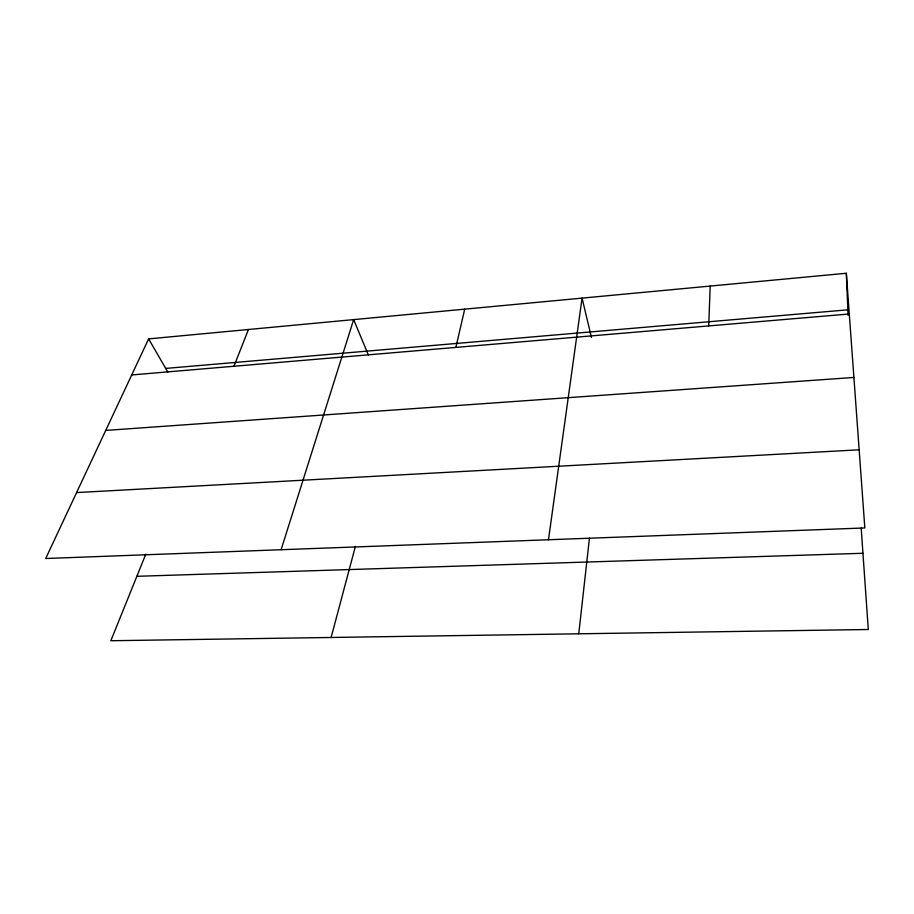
<?xml version="1.0" encoding="UTF-8"?>
<svg xmlns="http://www.w3.org/2000/svg" width="914" height="914" viewBox="0 0 914 914"><rect width="100%" height="100%" fill="white"/><g stroke="black" fill="none" stroke-linecap="round" stroke-linejoin="round"><path stroke-width="1.37" d="M708.716 325.932L710.201 286.071M578.756 633.802L589.45 538.152M548.48 539.751L582.069 298.124L591.472 337.483M455.892 347.411L464.7 309.161M331.119 637.469L355.409 546.366M281.101 549.725L353.661 319.603L368.388 355.02M233.938 366.263L248.448 329.497M145.794 554.192L110.845 640.737L868.3 629.506L861.182 528.132M148.616 338.888L45.7 558.511L864.827 527.949L846.33 273.263L148.616 338.888L167.833 372.055M165.731 368.422L847.838 309.823M131.719 374.946L849.289 313.982M105.727 430.414L853.904 377.448M76.593 492.589L859.16 449.802M136.86 576.311L862.953 553.278M846.33 273.263L848.066 315.307"/></g></svg>
